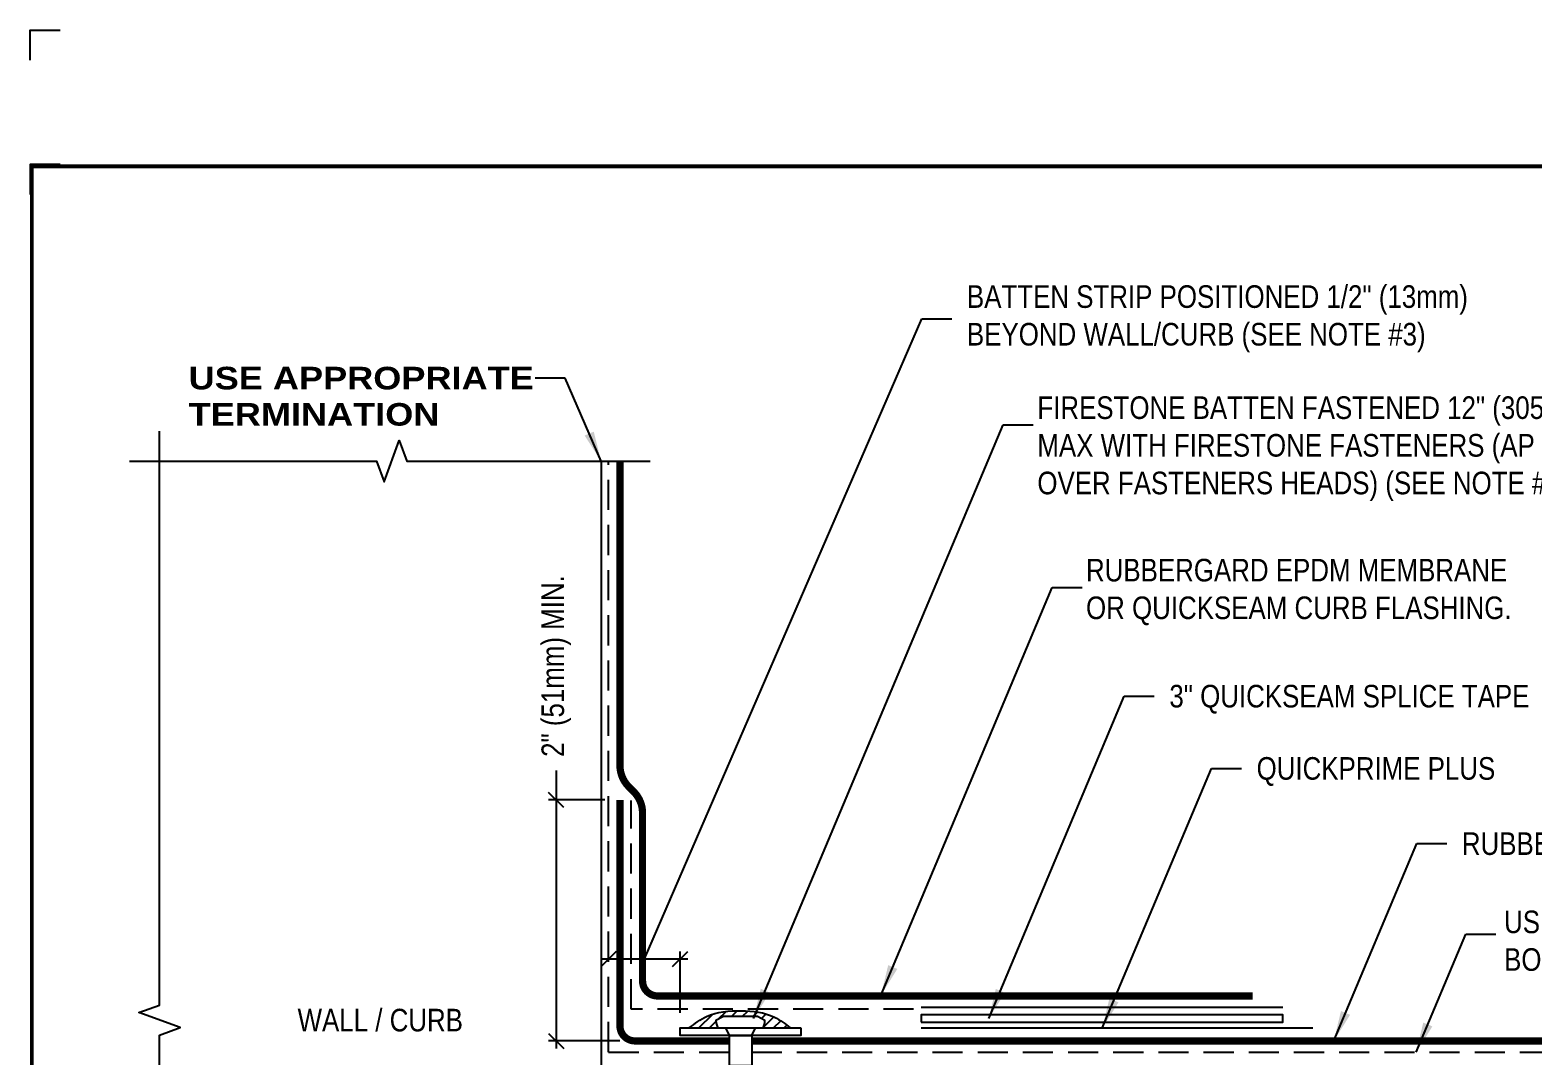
# Model space of a CAD drawing. Header units: inches. Extents: x 165.4 to 185.5, y -89.4 to -72.6.
# Drawn here: x 165.45 to 177.92, y -81.13 to -72.62 of the extents above; entities that cross this region are included whole.
import ezdxf
from ezdxf.enums import TextEntityAlignment as Align

# ---------------------------------------------------------------- set-up
doc = ezdxf.new("R2010")
doc.units = ezdxf.units.IN
doc.header["$MEASUREMENT"] = 0
doc.linetypes.add('HIDDEN', pattern=[0.375, 0.25, -0.125])
doc.layers.get('0').update_dxf_attribs({"linetype": 'CONTINUOUS'})
doc.layers.get('DEFPOINTS').update_dxf_attribs({"linetype": 'CONTINUOUS'})
for name, color, linetype in [('FSBP-ACCESSORY-FIRESTONE', 7, 'CONTINUOUS'), ('FSBP-ADHESIVE', 1, 'HIDDEN'), ('FSBP-ANNO-NOTE', 7, 'CONTINUOUS'), ('FSBP-MEMBRANE', 7, 'CONTINUOUS'), ('FSBP-SEALANTS', 1, 'CONTINUOUS'), ('FSBP-TTLB-BORDER', 7, 'CONTINUOUS'), ('FSBP-TTLB-TEXT', 7, 'CONTINUOUS'), ('FSBP-WALL-CURB', 9, 'CONTINUOUS')]:
    doc.layers.add(name, color=color, linetype=linetype)
doc.styles.add('FSBP_ARIAL', font='arial.ttf')
doc.styles.add('FSBP_ARIAL_BOLD', font='')
doc.styles.add('FSBP_ARIAL_NAR', font='ARIALN.TTF')
doc.styles.get('FSBP_ARIAL_BOLD').set_extended_font_data('Arial Black')
doc.linetypes.add('ZIGZAG', pattern='A,0.0001,-0.2,[131,ltypeshp.shx,S=0.2,R=0,X=-0.2,Y=0],-0.4,[131,ltypeshp.shx,S=0.2,R=180,X=0.2,Y=0],-0.2', length=0.8001)
doc.dimstyles.new('FSBP-DIM', dxfattribs={"dimtxt": 0.1875, "dimasz": 0.125, "dimexe": 0.0625, "dimexo": 0.125, "dimgap": 0.125, "dimtad": 0, "dimdec": 0, "dimzin": 1, "dimdsep": 46, "dimlunit": 4, "dimtxsty": 'FSBP_ARIAL_NAR', "dimblk": 'OBLIQUE', "dimcen": 0.09375, "dimdle": 0.0625, "dimclrd": 256, "dimclre": 256, "dimclrt": 256, "dimadec": 0, "dimazin": 0, "dimtfac": 1, "dimtdec": 0, "dimtmove": 1, "dimatfit": 3, "dimfxl": 1, "dimtolj": 1, "dimtzin": 0, "dimlwd": -1, "dimlwe": -1, "dimarcsym": 0})
doc.dimstyles.new('FSBP-LEADER', dxfattribs={"dimtxt": 0.1875, "dimasz": 0.25, "dimexe": 0.0625, "dimexo": 0.125, "dimgap": 0.125, "dimtad": 0, "dimtih": 1, "dimtoh": 1, "dimdec": 4, "dimzin": 0, "dimdsep": 46, "dimlunit": 4, "dimtxsty": 'FSBP_ARIAL_NAR', "dimcen": 0.09375, "dimclrd": 256, "dimclre": 256, "dimclrt": 256, "dimadec": 0, "dimazin": 0, "dimtfac": 1, "dimtdec": 4, "dimtofl": 0, "dimtmove": 0, "dimatfit": 3, "dimfxl": 1, "dimtolj": 1, "dimtzin": 0, "dimlwd": -1, "dimlwe": -1, "dimarcsym": 0})

# ---------------------------------------------------------------- blocks, each defined once
blk = doc.blocks.new('TTLB-EPDM_1')
at = {"layer": 'DEFPOINTS', "linetype": 'Continuous', "ltscale": 1.75}
blk.add_lwpolyline([(-0.015625, 13.88083333333333), (-0.015625, 14.13083333333333), (0.234375, 14.13083333333333)], dxfattribs=at)
at = {"layer": 'DEFPOINTS', "color": 1}
blk.add_lwpolyline([(0.234375, 13.015625), (-0.015625, 13.015625), (-0.015625, 12.765625)], dxfattribs=at)
at = {"layer": 'FSBP-TTLB-BORDER', "const_width": 0.03125}
blk.add_lwpolyline([(20, 0), (20, 13), (0, 13), (0, 0)], dxfattribs=at)
at = {"layer": 'FSBP-TTLB-TEXT'}
for tag, height, style, p in [('MAXIMUM_WARRANTY', 0.1875, 'FSBP_ARIAL_BOLD', (18.03987100774941, 0.2240244307510579)), ('ACCPT_SYSTEMS', 0.21875, 'FSBP_ARIAL', (12.49438170418193, -1.125))]:
    blk.add_attdef(tag, text='', height=height, dxfattribs=dict(at, style=style)).set_placement(p, align=Align.MIDDLE_LEFT)
for tag, height, style, p in [('DETAIL_DESCP_LINE_1', 0.21875, 'FSBP_ARIAL_BOLD', (10.33118450231211, -0.3736318192489421)), ('ISSUE_REV_DATE', 0.21875, 'FSBP_ARIAL', (16.84069633627263, -0.7282559425942452)), ('DETAIL_NUMBER', 0.4375, 'FSBP_ARIAL', (18.91941590748775, -0.8931630692489421))]:
    blk.add_attdef(tag, text='', height=height, dxfattribs=dict(at, style=style)).set_placement(p, align=Align.MIDDLE_CENTER)
blk = doc.blocks.new('FSBP_AP_FASTENER_01')
at = {"layer": 'FSBP-ACCESSORY-FIRESTONE'}
for p, q in [((-0.125, 0.04849224421338505), (-0.09375, -0.01400775578661495)), ((0.09375, -0.01400775578661495), (0.125, 0.04849224421338505)), ((-0.09375, -0.01400775578661495), (-0.09375, -0.264007755786615)), ((-0.09375, -0.01400775578661495), (0.09375, -0.01400775578661495)), ((0.09375, -0.01400775578661495), (0.09375, -0.264007755786615)), ((-0.09375, -0.264007755786615), (-0.0703125, -0.2840970415008996)), ((-0.0703125, -0.3156643085181585), (-0.0703125, -0.3472315755354103)), ((0.0703125, -0.2955750228038667), (0.0703125, -0.3271422898211327)), ((0.0703125, -0.3587095568383845), (0.0703125, -0.3902768238556433)), ((-0.0703125, -0.3787988425526763), (-0.0703125, -0.410366109569928)), ((-0.0703125, -0.4419333765871798), (-0.0703125, -0.4735006436044458)), ((0.0703125, -0.4218440908729022), (0.0703125, -0.453411357890154)), ((0.0703125, -0.4849786249074128), (0.0703125, -0.5165458919246717)), ((-0.0703125, -0.5050679106216975), (-0.0703125, -0.5366351776389564)), ((-0.0703125, -0.5682024446562153), (-0.0703125, -0.599769711673467)), ((0.0703125, -0.5481131589419235), (0.0703125, -0.5796804259591894)), ((0.0703125, -0.6112476929764412), (0.0703125, -0.6428149599937001)), ((-0.0703125, -0.631336978690733), (-0.0703125, -0.6629042457079848)), ((-0.0703125, -0.6944715127252366), (-0.0703125, -0.7260387797425025)), ((0.0703125, -0.674382227010959), (0.0703125, -0.7059494940282107)), ((0.0703125, -0.7375167610454696), (0.0703125, -0.7690840280627285)), ((-0.0703125, -0.7576060467597543), (-0.0703125, -0.7891733137770132)), ((-0.0703125, -0.820740580794272), (-0.0703125, -0.8523078478115238)), ((0.0703125, -0.8006512950799802), (0.0703125, -0.8322185620972462)), ((0.0703125, -0.863785829114498), (0.0703125, -0.8953530961317568)), ((-0.0703125, -0.8838751148287898), (-0.0703125, -0.9154423818460415)), ((-0.0703125, -0.9470096488632933), (-0.0703125, -0.9785769158805593)), ((0.0703125, -0.9269203631490157), (0.0703125, -0.9584876301662675)), ((0.0703125, -0.9900548971835264), (0.0703125, -1.021622164200785)), ((-0.0703125, -1.010144182897811), (-0.0703125, -1.04171144991507)), ((-0.0703125, -1.073278716932329), (-0.0703125, -1.104845983949581)), ((0.0703125, -1.053189431218037), (0.0703125, -1.084756698235303)), ((0.0703125, -1.116323965252555), (0.0703125, -1.147891232269814)), ((-0.0703125, -1.136413250966847), (-0.0703125, -1.167980517984098)), ((-0.0703125, -1.19954778500135), (-0.0703125, -1.231115052018616)), ((0.0703125, -1.179458499287072), (0.0703125, -1.211025766304324)), ((0.0703125, -1.242593033321583), (0.0703125, -1.274160300338842)), ((-0.0703125, -1.262682319035868), (-0.0703125, -1.294249586053127)), ((-0.0703125, -1.325816853070386), (-0.0703125, -1.357384120087637)), ((0.0703125, -1.305727567356094), (0.0703125, -1.33729483437336)), ((0.0703125, -1.368862101390611), (0.0703125, -1.40042936840787)), ((-0.0703125, -1.388951387104903), (-0.0703125, -1.420518654122155)), ((-0.0703125, -1.452085921139407), (-0.0703125, -1.483653188156673)), ((0.0703125, -1.431996635425129), (0.0703125, -1.463563902442381)), ((0.0703125, -1.49513116945964), (0.0703125, -1.526698436476899)), ((-0.0703125, -1.515220455173925), (-0.0703125, -1.546787722191183)), ((-0.0703125, -1.578354989208442), (-0.0703125, -1.609922256225694)), ((0.0703125, -1.558265703494151), (0.0703125, -1.589832970511416)), ((0.0703125, -1.621400237528668), (0.0703125, -1.652967504545927)), ((-0.0703125, -1.64148952324296), (-0.0703125, -1.673056790260212)), ((-0.0703125, -1.704624057277464), (-0.0703125, -1.73619132429473)), ((0.0703125, -1.684534771563186), (0.0703125, -1.716102038580438)), ((-0.0703125, -1.767758591311981), (-0.0703125, -1.79932585832924)), ((-0.0703125, -1.830893125346499), (-0.0703125, -1.862460392363751)), ((0.0703125, -1.747669305597697), (0.0703125, -1.779236572614955)), ((0.0703125, -1.810803839632207), (0.0703125, -1.842371106649473)), ((-0.0703125, -1.894027659381017), (-0.0703125, -1.925594926398269)), ((-0.0703125, -1.95716219341552), (-0.0703125, -1.988729460432786)), ((0.0703125, -1.873938373666725), (0.0703125, -1.905505640683984)), ((0.0703125, -1.937072907701243), (0.0703125, -1.968640174718495)), ((-0.0703125, -2.020296727450038), (-0.0703125, -2.051863994467297)), ((-0.0703125, -2.083431261484556), (-0.0703125, -2.114998528501808)), ((0.0703125, -2.000207441735753), (0.0703125, -2.031774708753012)), ((0.0703125, -2.063341975770264), (0.0703125, -2.09490924278753)), ((-0.0703125, -2.146565795519074), (-0.0703125, -2.178133062536325)), ((-0.0703125, -2.209700329553577), (-0.0703125, -2.241267596570843)), ((0.0703125, -2.126476509804782), (0.0703125, -2.158043776822041)), ((0.0703125, -2.189611043839299), (0.0703125, -2.221178310856551)), ((-0.0703125, -2.272834863588095), (-0.0703125, -2.304402130605354)), ((-0.0703125, -2.335969397622613), (-0.0703125, -2.367536664639864)), ((0.0703125, -2.25274557787381), (0.0703125, -2.284312844891069)), ((0.0703125, -2.315880111908321), (0.0703125, -2.347447378925587)), ((-0.0703125, -2.39910393165713), (-0.0703125, -2.430671198674382)), ((-0.0703125, -2.462238465691634), (-0.0703125, -2.4938057327089)), ((0.0703125, -2.379014645942839), (0.0703125, -2.410581912960097)), ((0.0703125, -2.442149179977356), (0.0703125, -2.473716446994608)), ((-0.0703125, -2.525372999726152), (-0.0703125, -2.55694026674341)), ((-0.0703125, -2.588507533760669), (-0.0703125, -2.620074800777921)), ((0.0703125, -2.505283714011867), (0.0703125, -2.536850981029126)), ((0.0703125, -2.568418248046378), (0.0703125, -2.599985515063644)), ((-0.0703125, -2.651642067795187), (-0.0703125, -2.683209334812439)), ((-0.0703125, -2.714776601829691), (-0.0703125, -2.746343868846957)), ((0.0703125, -2.631552782080895), (0.0703125, -2.663120049098154)), ((0.0703125, -2.694687316115413), (0.0703125, -2.726254583132665)), ((-0.0703125, -2.777911135864208), (-0.0703125, -2.809478402881467)), ((-0.0703125, -2.841045669898726), (-0.0703125, -2.872612936915978)), ((0.0703125, -2.757821850149924), (0.0703125, -2.789389117167183)), ((0.0703125, -2.820956384184434), (0.0703125, -2.8525236512017)), ((-0.0703125, -2.904180203933244), (-0.0703125, -2.935747470950496)), ((-0.0703125, -2.967314737967747), (-0.0703125, -2.998882004985013)), ((0.0703125, -2.884090918218952), (0.0703125, -2.915658185236211)), ((0.0703125, -2.94722545225347), (0.0703125, -2.978792719270722)), ((-0.0625, -3.154632755786622), (-0.0625, -3.013549567065063)), ((0, -3.201507755786615), (0.02460623630038583, -3.00110581902215)), ((0.0625, -3.154632755786601), (0.0625, -2.995692424207924)), ((0, -3.201507755786615), (-0.06250000000001421, -3.154632755786615)), ((0.0625, -3.154632755786615), (0, -3.201507755786615))]:
    blk.add_line(p, q, dxfattribs=at)
blk.add_lwpolyline([(0.1875, 0.04849224421338505, 0.1250000000000271), (0.203125, 0.110992244213385), (0.140625, 0.142242244213385), (-0.140625, 0.142242244213385), (-0.203125, 0.110992244213385, 0.1250000000000271), (-0.1875, 0.04849224421338505)], format="xyb", close=True, dxfattribs=at)
for points in [[(-0.109375, -0.3054610321523867), (-0.0703125, -0.2840970415008996), (0.0703125, -0.264007755786615), (0.109375, -0.2742110321523867), (0.0703125, -0.2955750228038667), (-0.0703125, -0.3156643085181585)], [(-0.109375, -0.3685955661869045), (-0.0703125, -0.3472315755354103), (0.0703125, -0.3271422898211327), (0.109375, -0.3373455661869045), (0.0703125, -0.3587095568383845), (-0.0703125, -0.3787988425526763)], [(-0.109375, -0.431730100221408), (-0.0703125, -0.410366109569928), (0.0703125, -0.3902768238556433), (0.109375, -0.400480100221408), (0.0703125, -0.4218440908729022), (-0.0703125, -0.4419333765871798)], [(-0.109375, -0.4948646342559258), (-0.0703125, -0.4735006436044458), (0.0703125, -0.453411357890154), (0.109375, -0.4636146342559258), (0.0703125, -0.4849786249074128), (-0.0703125, -0.5050679106216975)], [(-0.109375, -0.5579991682904435), (-0.0703125, -0.5366351776389564), (0.0703125, -0.5165458919246717), (0.109375, -0.5267491682904435), (0.0703125, -0.5481131589419235), (-0.0703125, -0.5682024446562153)], [(-0.109375, -0.6211337023249612), (-0.0703125, -0.599769711673467), (0.0703125, -0.5796804259591894), (0.109375, -0.5898837023249612), (0.0703125, -0.6112476929764412), (-0.0703125, -0.631336978690733)], [(-0.109375, -0.6842682363594648), (-0.0703125, -0.6629042457079848), (0.0703125, -0.6428149599937001), (0.109375, -0.6530182363594648), (0.0703125, -0.674382227010959), (-0.0703125, -0.6944715127252366)], [(-0.109375, -0.7474027703939825), (-0.0703125, -0.7260387797425025), (0.0703125, -0.7059494940282107), (0.109375, -0.7161527703939825), (0.0703125, -0.7375167610454696), (-0.0703125, -0.7576060467597543)], [(-0.109375, -0.8105373044285002), (-0.0703125, -0.7891733137770132), (0.0703125, -0.7690840280627285), (0.109375, -0.7792873044285002), (0.0703125, -0.8006512950799802), (-0.0703125, -0.820740580794272)], [(-0.109375, -0.873671838463018), (-0.0703125, -0.8523078478115238), (0.0703125, -0.8322185620972462), (0.109375, -0.842421838463018), (0.0703125, -0.863785829114498), (-0.0703125, -0.8838751148287898)], [(-0.109375, -0.9368063724975215), (-0.0703125, -0.9154423818460415), (0.0703125, -0.8953530961317568), (0.109375, -0.9055563724975215), (0.0703125, -0.9269203631490157), (-0.0703125, -0.9470096488632933)], [(-0.109375, -0.9999409065320393), (-0.0703125, -0.9785769158805593), (0.0703125, -0.9584876301662675), (0.109375, -0.9686909065320393), (0.0703125, -0.9900548971835264), (-0.0703125, -1.010144182897811)], [(-0.109375, -1.063075440566557), (-0.0703125, -1.04171144991507), (0.0703125, -1.021622164200785), (0.109375, -1.031825440566557), (0.0703125, -1.053189431218037), (-0.0703125, -1.073278716932329)], [(-0.109375, -1.126209974601075), (-0.0703125, -1.104845983949581), (0.0703125, -1.084756698235303), (0.109375, -1.094959974601075), (0.0703125, -1.116323965252555), (-0.0703125, -1.136413250966847)], [(-0.109375, -1.189344508635578), (-0.0703125, -1.167980517984098), (0.0703125, -1.147891232269814), (0.109375, -1.158094508635578), (0.0703125, -1.179458499287072), (-0.0703125, -1.19954778500135)], [(-0.109375, -1.252479042670096), (-0.0703125, -1.231115052018616), (0.0703125, -1.211025766304324), (0.109375, -1.221229042670096), (0.0703125, -1.242593033321583), (-0.0703125, -1.262682319035868)], [(-0.109375, -1.315613576704614), (-0.0703125, -1.294249586053127), (0.0703125, -1.274160300338842), (0.109375, -1.284363576704614), (0.0703125, -1.305727567356094), (-0.0703125, -1.325816853070386)], [(-0.109375, -1.378748110739132), (-0.0703125, -1.357384120087637), (0.0703125, -1.33729483437336), (0.109375, -1.347498110739132), (0.0703125, -1.368862101390611), (-0.0703125, -1.388951387104903)], [(-0.109375, -1.441882644773635), (-0.0703125, -1.420518654122155), (0.0703125, -1.40042936840787), (0.109375, -1.410632644773635), (0.0703125, -1.431996635425129), (-0.0703125, -1.452085921139407)], [(-0.109375, -1.505017178808153), (-0.0703125, -1.483653188156673), (0.0703125, -1.463563902442381), (0.109375, -1.473767178808153), (0.0703125, -1.49513116945964), (-0.0703125, -1.515220455173925)], [(-0.109375, -1.568151712842671), (-0.0703125, -1.546787722191183), (0.0703125, -1.526698436476899), (0.109375, -1.536901712842671), (0.0703125, -1.558265703494151), (-0.0703125, -1.578354989208442)], [(-0.109375, -1.631286246877188), (-0.0703125, -1.609922256225694), (0.0703125, -1.589832970511416), (0.109375, -1.600036246877188), (0.0703125, -1.621400237528668), (-0.0703125, -1.64148952324296)], [(-0.109375, -1.694420780911692), (-0.0703125, -1.673056790260212), (0.0703125, -1.652967504545927), (0.109375, -1.663170780911692), (0.0703125, -1.684534771563186), (-0.0703125, -1.704624057277464)], [(-0.109375, -1.75755531494621), (-0.0703125, -1.73619132429473), (0.0703125, -1.716102038580438), (0.109375, -1.72630531494621), (0.0703125, -1.747669305597697), (-0.0703125, -1.767758591311981)], [(-0.109375, -1.820689848980727), (-0.0703125, -1.79932585832924), (0.0703125, -1.779236572614955), (0.109375, -1.789439848980727), (0.0703125, -1.810803839632207), (-0.0703125, -1.830893125346499)], [(-0.109375, -1.883824383015245), (-0.0703125, -1.862460392363751), (0.0703125, -1.842371106649473), (0.109375, -1.852574383015245), (0.0703125, -1.873938373666725), (-0.0703125, -1.894027659381017)], [(-0.109375, -1.946958917049749), (-0.0703125, -1.925594926398269), (0.0703125, -1.905505640683984), (0.109375, -1.915708917049749), (0.0703125, -1.937072907701243), (-0.0703125, -1.95716219341552)], [(-0.109375, -2.010093451084266), (-0.0703125, -1.988729460432786), (0.0703125, -1.968640174718495), (0.109375, -1.978843451084266), (0.0703125, -2.000207441735753), (-0.0703125, -2.020296727450038)], [(-0.109375, -2.073227985118784), (-0.0703125, -2.051863994467297), (0.0703125, -2.031774708753012), (0.109375, -2.041977985118784), (0.0703125, -2.063341975770264), (-0.0703125, -2.083431261484556)], [(-0.109375, -2.136362519153302), (-0.0703125, -2.114998528501808), (0.0703125, -2.09490924278753), (0.109375, -2.105112519153302), (0.0703125, -2.126476509804782), (-0.0703125, -2.146565795519074)], [(-0.109375, -2.199497053187805), (-0.0703125, -2.178133062536325), (0.0703125, -2.158043776822041), (0.109375, -2.168247053187805), (0.0703125, -2.189611043839299), (-0.0703125, -2.209700329553577)], [(-0.109375, -2.262631587222323), (-0.0703125, -2.241267596570843), (0.0703125, -2.221178310856551), (0.109375, -2.231381587222323), (0.0703125, -2.25274557787381), (-0.0703125, -2.272834863588095)], [(-0.109375, -2.325766121256841), (-0.0703125, -2.304402130605354), (0.0703125, -2.284312844891069), (0.109375, -2.294516121256841), (0.0703125, -2.315880111908321), (-0.0703125, -2.335969397622613)], [(-0.109375, -2.388900655291359), (-0.0703125, -2.367536664639864), (0.0703125, -2.347447378925587), (0.109375, -2.357650655291359), (0.0703125, -2.379014645942839), (-0.0703125, -2.39910393165713)], [(-0.109375, -2.452035189325862), (-0.0703125, -2.430671198674382), (0.0703125, -2.410581912960097), (0.109375, -2.420785189325862), (0.0703125, -2.442149179977356), (-0.0703125, -2.462238465691634)], [(-0.109375, -2.51516972336038), (-0.0703125, -2.4938057327089), (0.0703125, -2.473716446994608), (0.109375, -2.48391972336038), (0.0703125, -2.505283714011867), (-0.0703125, -2.525372999726152)], [(-0.109375, -2.578304257394898), (-0.0703125, -2.55694026674341), (0.0703125, -2.536850981029126), (0.109375, -2.547054257394898), (0.0703125, -2.568418248046378), (-0.0703125, -2.588507533760669)], [(-0.109375, -2.641438791429415), (-0.0703125, -2.620074800777921), (0.0703125, -2.599985515063644), (0.109375, -2.610188791429415), (0.0703125, -2.631552782080895), (-0.0703125, -2.651642067795187)], [(-0.109375, -2.704573325463919), (-0.0703125, -2.683209334812439), (0.0703125, -2.663120049098154), (0.109375, -2.673323325463919), (0.0703125, -2.694687316115413), (-0.0703125, -2.714776601829691)], [(-0.109375, -2.767707859498437), (-0.0703125, -2.746343868846957), (0.0703125, -2.726254583132665), (0.109375, -2.736457859498437), (0.0703125, -2.757821850149924), (-0.0703125, -2.777911135864208)], [(-0.109375, -2.830842393532954), (-0.0703125, -2.809478402881467), (0.0703125, -2.789389117167183), (0.109375, -2.799592393532954), (0.0703125, -2.820956384184434), (-0.0703125, -2.841045669898726)], [(-0.109375, -2.893976927567472), (-0.0703125, -2.872612936915978), (0.0703125, -2.8525236512017), (0.109375, -2.862726927567472), (0.0703125, -2.884090918218952), (-0.0703125, -2.904180203933244)], [(-0.099609375, -2.955716372316267), (-0.0703125, -2.935747470950496), (0.0703125, -2.915658185236211), (0.099609375, -2.927256550887698), (0.0703125, -2.94722545225347), (-0.0703125, -2.967314737967747)], [(-0.0849609375, -3.008866455667892), (-0.0703125, -2.998882004985013), (0.0703125, -2.978792719270722), (0.0849609375, -2.984591902096462), (0.0703125, -2.994576352779355), (-0.0703125, -3.014665638493632)]]:
    blk.add_lwpolyline(points, close=True, dxfattribs=at)
blk.add_lwpolyline([(-0.09375, -0.264007755786615), (0.09375, -0.264007755786615)], dxfattribs=at)
blk = doc.blocks.new('_OBLIQUE')
at = {"color": 0, "linetype": 'ByBlock'}
blk.add_line((-0.5, -0.5), (0.5, 0.5), dxfattribs=at)
blk = doc.blocks.new('*D5')
at = {"layer": 'DEFPOINTS', "color": 0, "transparency": 16777216}
for p in [(170.3425714760677, -79.01018975358083), (169.8131956685904, -81.01018975358083), (170.4675714760677, -81.01018975358083)]:
    blk.add_point(p, dxfattribs=at)
at = {"layer": 'FSBP-ANNO-NOTE', "transparency": 16777216}
for p, q in [((169.8131956685904, -78.76573204553172), (169.8131956685904, -79.01018975358083)), ((169.8131956685904, -78.94768975358083), (169.8131956685904, -81.07268975358083)), ((170.2175714760677, -79.01018975358083), (169.7506956685904, -79.01018975358083)), ((170.3425714760677, -81.01018975358083), (169.7506956685904, -81.01018975358083))]:
    blk.add_line(p, q, dxfattribs=at)
at = {"layer": 'FSBP-ANNO-NOTE', "transparency": 16777216, "xscale": 0.125, "yscale": 0.125, "zscale": 0.125}
for p, rotation in [((169.8131956685904, -79.01018975358083), 90), ((169.8131956685904, -81.01018975358083), 270)]:
    blk.add_blockref('_OBLIQUE', p, dxfattribs=dict(at, rotation=rotation))
at = {"layer": 'FSBP-ANNO-NOTE', "transparency": 16777216, "insert": (169.8131956685904, -77.89878968536799), "char_height": 0.1875, "attachment_point": 5, "rotation": 90, "style": 'FSBP_ARIAL_NAR'}
blk.add_mtext('\\A1;2" (51mm) MIN.', dxfattribs=at)
blk = doc.blocks.new('*D4')
at = {"layer": 'DEFPOINTS', "color": 0, "transparency": 16777216}
for p in [(170.2488214760677, -80.39698569526523), (170.8425714760677, -80.33001063151617), (170.8425714760677, -80.90232094869462)]:
    blk.add_point(p, dxfattribs=at)
at = {"layer": 'FSBP-ANNO-NOTE', "transparency": 16777216}
for p, q in [((170.5456964760677, -80.33001063151617), (172.8474165831406, -75.01696972230005)), ((172.8474165831406, -75.01696972230005), (173.0974165831406, -75.01696972230005)), ((170.2488214760677, -80.27198569526523), (170.2488214760677, -80.26751063151617)), ((170.8425714760677, -80.77732094869462), (170.8425714760677, -80.26751063151617)), ((170.1863214760677, -80.33001063151617), (170.9050714760677, -80.33001063151617))]:
    blk.add_line(p, q, dxfattribs=at)
at = {"layer": 'FSBP-ANNO-NOTE', "transparency": 16777216, "xscale": 0.125, "yscale": 0.125, "zscale": 0.125, "rotation": 180}
blk.add_blockref('_OBLIQUE', (170.2488214760677, -80.33001063151617), dxfattribs=at)
at = {"layer": 'FSBP-ANNO-NOTE', "transparency": 16777216, "xscale": 0.125, "yscale": 0.125, "zscale": 0.125}
blk.add_blockref('_OBLIQUE', (170.8425714760677, -80.33001063151617), dxfattribs=at)
at = {"layer": 'FSBP-ANNO-NOTE', "transparency": 16777216, "insert": (173.2224165831406, -75.01696972230005), "char_height": 0.1875, "attachment_point": 4, "style": 'FSBP_ARIAL_NAR'}
blk.add_mtext('\\A1;BATTEN STRIP POSITIONED 1/2" (13mm) \\PBEYOND WALL/CURB (SEE NOTE #3)', dxfattribs=at)

msp = doc.modelspace()

# ---------------------------------------------------------------- hatches: boundary and pattern name
at = {"layer": 'FSBP-SEALANTS'}
h = msp.add_hatch(dxfattribs=at)
h.set_pattern_fill('ANSI31', color=256, scale=0.5, style=0)
h.set_pattern_definition([(45, (-43.39922424840205, -105.1756880349436), (-0.04419417382415922, 0.04419417382415922), [])])
edge = h.paths.add_edge_path()
edge.add_spline(control_points=[(171.7586271258078, -80.90232094869462), (171.7154350471459, -80.86884512633223), (171.5972822411533, -80.77727133623999), (171.3457017483182, -80.7515478585443), (171.0886308174635, -80.77104470725537), (170.9640919523183, -80.86661800253266), (170.9175684502829, -80.90232094869462)], knot_values=[0, 0, 0, 0, 0.1616300269723178, 0.4421422124397907, 0.7326228521966149, 0.90584740818448, 0.90584740818448, 0.90584740818448, 0.90584740818448], degree=3, periodic=0)
edge.add_line((170.9175684502829, -80.90232094869462), (171.1550714760676, -80.90232094869462))
edge.add_arc((171.2703058510676, -80.84030922994462), 0.130860285969283, 179.7862107701197, 208.2862761657333, ccw=False)
edge.add_line((171.1394464760677, -80.83982094869462), (171.2019464760677, -80.80857094869462))
edge.add_line((171.2019464760677, -80.80857094869462), (171.4831964760677, -80.80857094869462))
edge.add_line((171.4831964760677, -80.80857094869462), (171.5456964760677, -80.83982094869462))
edge.add_arc((171.4148371010677, -80.84030922994462), 0.130860285969283, -28.286276165733227, 0.21378922988031945, ccw=False)
edge.add_line((171.5300714760677, -80.90232094869462), (171.7586271258078, -80.90232094869462))

# ---------------------------------------------------------------- linework, layer by layer
at = {"layer": 'FSBP-ACCESSORY-FIRESTONE'}
msp.add_lwpolyline([(171.8425714760677, -80.90232094869462), (171.8425714760677, -80.96482094869462), (170.8425714760677, -80.96482094869462), (170.8425714760677, -80.90232094869462)], close=True, dxfattribs=at)
at = {"layer": 'FSBP-ADHESIVE', "linetype": 'HIDDEN'}
for p, q in [((170.2488214760677, -81.10268975358086), (170.2488214760678, -76.19924921002017)), ((170.4363214760677, -80.74628992843553), (170.4363214760678, -79.01476599568467)), ((172.7800714760677, -80.74628992843553), (170.4363214760677, -80.74628992843553)), ((170.2488214760677, -81.10268975358086), (171.2488214760677, -81.10268975358086)), ((171.4363214760677, -81.10268975358086), (181.2935408656901, -81.10268975358092))]:
    msp.add_line(p, q, dxfattribs=at)
at = {"layer": 'FSBP-ADHESIVE', "linetype": 'ZIGZAG', "ltscale": 0.17}
for p, q in [((172.8425714760677, -80.73081475358087), (175.8425714760677, -80.73081475358087)), ((172.8425714760677, -80.90268975358087), (176.0925714760677, -80.90268975358099))]:
    msp.add_line(p, q, dxfattribs=at)
at = {"layer": 'FSBP-MEMBRANE', "linetype": 'Continuous', "const_width": 0.06}
for points in [[(175.5925714760677, -80.63706475358087), (172.8425714760677, -80.63706475358087), (171.0040327768493, -80.63692524832679), (170.8333512593594, -80.63691492843553), (170.7219576167581, -80.63691492843553), (170.6550714760677, -80.63691492843553, -0.4142135623730951), (170.5300714760677, -80.51191492843553), (170.5300714760677, -79.34238063328569), (170.5300714760677, -79.11831938627789, 0.1989123673796478), (170.4568481713644, -78.94154269098128), (170.415794780771, -78.900489300388, -0.1989123673796408), (170.3425714760677, -78.72371260509134), (170.3425714760677, -76.19924921002017)], [(171.2488214760677, -81.01018975358083), (170.4675714760677, -81.01018975358083, -0.4142135623730951), (170.3425714760677, -80.88518975358083), (170.3425714760677, -79.01018975358083)]]:
    msp.add_lwpolyline(points, format="xyb", dxfattribs=at)
at = {"layer": 'FSBP-MEMBRANE'}
msp.add_lwpolyline([(172.8425714760677, -80.85456475358085), (175.8425714760677, -80.85456475358085), (175.8425714760677, -80.79456475358084), (172.8425714760677, -80.79456475358084)], close=True, dxfattribs=at)
at = {"layer": 'FSBP-MEMBRANE', "linetype": 'Continuous', "const_width": 0.06}
msp.add_lwpolyline([(181.2935408656903, -81.01018975358095), (171.4363214760677, -81.01018975358083)], dxfattribs=at)
at = {"layer": 'FSBP-SEALANTS'}
msp.add_spline([(170.9175684502829, -80.90232094869462), (171.0621120580793, -80.80685424118671), (171.3488454789907, -80.76034674280184), (171.6245503973065, -80.81205635711267), (171.7586271258078, -80.90232094869462)], degree=3, dxfattribs=at)
at = {"layer": 'FSBP-WALL-CURB'}
msp.add_line((170.1863214760677, -76.19924921002017), (170.1863214760677, -85.47548078933151), dxfattribs=at)
for points in [[(166.5210111380953, -85.72548078933151), (166.5210111380953, -80.96236499967584), (166.6927284768113, -80.89986499967584), (166.3492937993794, -80.77486499967584), (166.5210111380953, -80.71236499967584), (166.5210111380953, -75.94924921002017)], [(166.2710111380954, -76.19924921002017), (168.3230173063002, -76.19924921002017), (168.3855173063002, -76.37096654873606), (168.5105173063002, -76.02753187130425), (168.5730173063002, -76.19924921002017), (170.5925714760677, -76.19924921002017)]]:
    msp.add_lwpolyline(points, dxfattribs=at)

# ---------------------------------------------------------------- block references
msp.add_blockref('TTLB-EPDM_1', (165.4627011304551, -86.7514476305037))
at = {"layer": 'FSBP-ACCESSORY-FIRESTONE'}
msp.add_blockref('FSBP_AP_FASTENER_01', (171.3425714760677, -80.950813192908), dxfattribs=at)

# ---------------------------------------------------------------- texts
at = {"layer": 'FSBP-ANNO-NOTE'}
for s, style, p in [('USE APPROPRIATE', 'FSBP_ARIAL_BOLD', (166.7627727996462, -75.50909542794749)), ('TERMINATION', 'FSBP_ARIAL_BOLD', (166.7627727996462, -75.80987667794749)), ('3" QUICKSEAM SPLICE TAPE', 'FSBP_ARIAL_NAR', (174.9023813680888, -78.14873877543856)), ('QUICKPRIME PLUS', 'FSBP_ARIAL_NAR', (175.6262989259372, -78.74858460266275)), ('RUBBERGARD EPDM MEMBRANE', 'FSBP_ARIAL_NAR', (177.3296576079616, -79.37272412395815))]:
    msp.add_text(s, height=0.1875, dxfattribs=dict(at, style=style)).set_placement(p, align=Align.MIDDLE_LEFT)
at = {"layer": 'FSBP-ANNO-NOTE', "style": 'FSBP_ARIAL_NAR'}
msp.add_text('WALL / CURB', height=0.1875, dxfattribs=at).set_placement((168.3536663070816, -80.83736499967584), align=Align.MIDDLE_CENTER)
at = {"layer": 'FSBP-ANNO-NOTE', "char_height": 0.1875, "attachment_point": 1, "style": 'FSBP_ARIAL_NAR'}
for s, width, gutter_width, heights, insert in [('\\pt0.375;FIRESTONE BATTEN FASTENED 12" (305mm) O.C. MAX WITH FIRESTONE FASTENERS (AP SEALANT OVER FASTENERS HEADS) (SEE NOTE #2)', 5.200089830156543, 25.61258359297398, [0.9767924356016398], (173.8067644612784, -75.66070611641771)), ('\\pt0.375;RUBBERGARD EPDM MEMBRANE \\POR QUICKSEAM CURB FLASHING.', 3.660000226790402, 25.61258359297398, [0.5607379454283024], (174.2105384829629, -77.00914439025655)), ('\\pt0.375;USE  APPROPRIATE FIRESTONE BONDING ADHESIVE. (SEE NOTE #5)', 4.01171875, 23.08110225731588, [0.6171875000000018], (177.6801160848257, -79.92828681616894))]:
    msp.add_mtext_dynamic_manual_height_columns(s, width=width, gutter_width=gutter_width, heights=heights, dxfattribs=dict(at, insert=insert))

# ---------------------------------------------------------------- dimensions: what is measured, and where the dimension line sits
at = {"layer": 'FSBP-ANNO-NOTE'}
dim = msp.add_linear_dim(base=(170.8425714760677, -80.33001063151617), p1=(170.2488214760677, -80.39698569526523), p2=(170.8425714760677, -80.90232094869462), text='BATTEN STRIP POSITIONED 1/2" (13mm) \\PBEYOND WALL/CURB (SEE NOTE #3)', dimstyle='FSBP-DIM', dxfattribs=at)
dim.commit()
dim.dimension.update_dxf_attribs({"geometry": '*D4', "text_midpoint": (173.2224165831406, -75.01696972230005), "dimtype": 160})
dim = msp.add_linear_dim(base=(169.8131956685904, -81.01018975358083), p1=(170.3425714760677, -79.01018975358083), p2=(170.4675714760677, -81.01018975358083), angle=90, text='2" (51mm) MIN.', dimstyle='FSBP-DIM', dxfattribs=at)
dim.commit()
dim.dimension.update_dxf_attribs({"geometry": '*D5', "text_midpoint": (169.8131956685904, -77.89878968536799), "dimtype": 160})

# ---------------------------------------------------------------- leaders
for points in [[(170.1863214760677, -76.19924921002017), (169.8892444302545, -75.50909542794749), (169.6392444302545, -75.50909542794749)], [(171.4515702141375, -80.82358500058437), (173.5217774169437, -75.89654919821437), (173.7717774169437, -75.89654919821437)], [(172.5099538066532, -80.62741092929365), (173.9298439574924, -77.24811169821437), (174.1798439574924, -77.24811169821437)], [(173.4027974321212, -80.82521739447365), (174.5273813680888, -78.14873877543856), (174.7773813680888, -78.14873877543856)], [(174.345434708176, -80.9045163504341), (175.2512989259372, -78.74858460266275), (175.5012989259372, -78.74858460266275)], [(176.2674857332516, -81.00817415257761), (176.9546576079616, -79.37272412395815), (177.2046576079616, -79.37272412395815)], [(176.9502941966956, -81.10429598584948), (177.3627241485103, -80.12272412395815), (177.6127241485103, -80.12272412395815)]]:
    msp.add_leader(points, dimstyle='FSBP-LEADER', dxfattribs=at)

doc.saveas('drawing.dxf')
